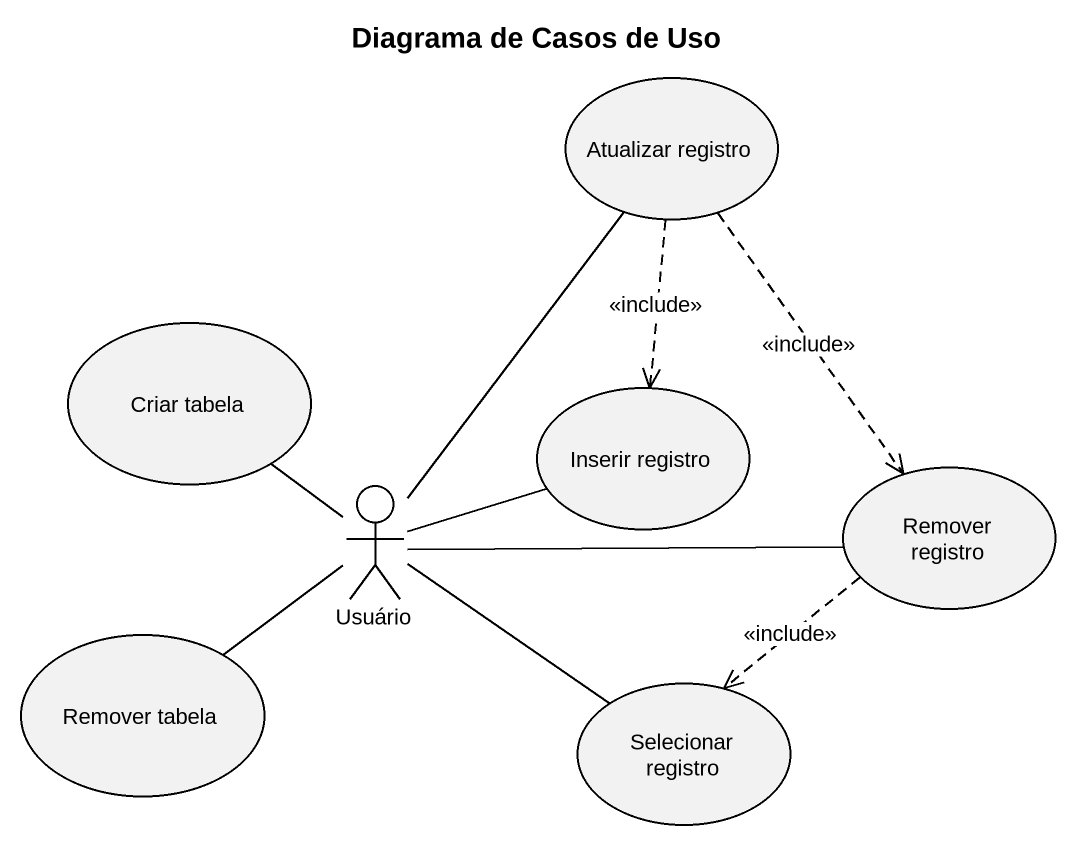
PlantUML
@startuml
title Diagrama de Casos de Uso
usecase "Atualizar registro" as Atualizar_registro
usecase "Criar tabela" as Criar_tabela
usecase "Inserir registro" as Inserir_registro
actor Usuário
usecase "Remover registro" as Remover_registro
usecase "Remover tabela" as Remover_tabela
usecase "Selecionar registro" as Selecionar_registro
Atualizar_registro ..> Inserir_registro : <<include>>
Atualizar_registro ..> Remover_registro : <<include>>
Usuário -up- Atualizar_registro
Usuário -up- Criar_tabela
Usuário -right- Inserir_registro
Usuário -right- Remover_registro
Usuário -left- Remover_tabela
Usuário -right- Selecionar_registro
Remover_registro ..> Selecionar_registro : <<include>>
@enduml
